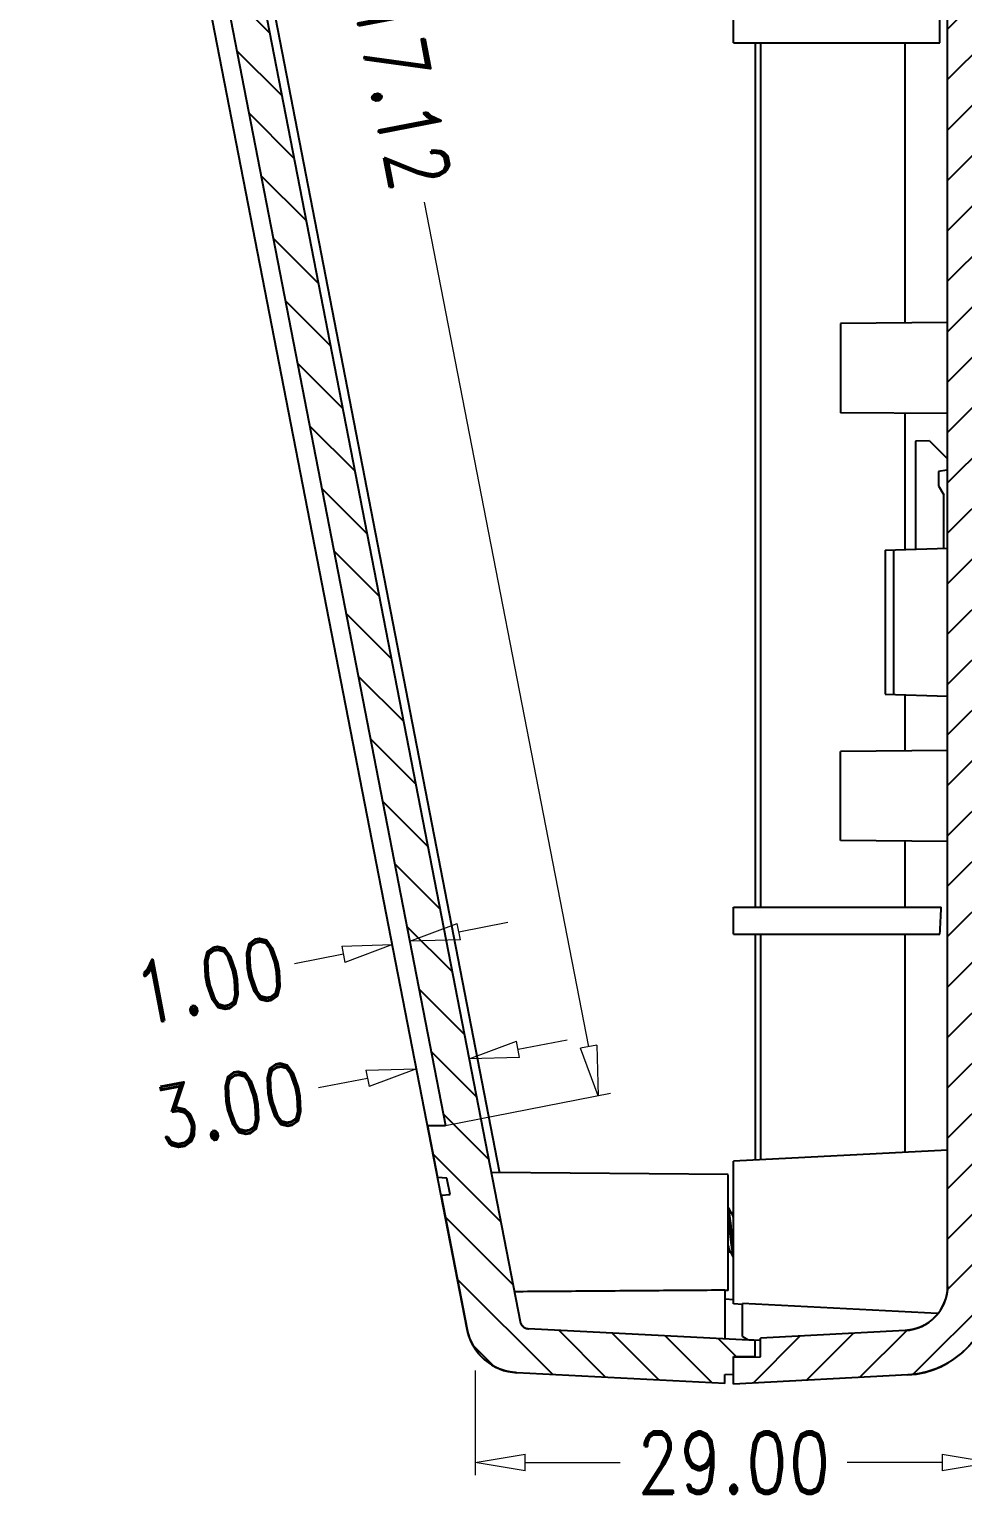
# Model space of a CAD drawing. Header units: millimetres. Extents: x 3559 to 4719, y 1270 to 1649.
# Drawn here: x 4328.2 to 4380.5, y 1407.6 to 1490.3 of the extents above; entities that cross this region are included whole.
import ezdxf

# ---------------------------------------------------------------- set-up
doc = ezdxf.new("R2010")
doc.units = ezdxf.units.MM
doc.layers.get('0').update_dxf_attribs({"linetype": 'CONTINUOUS'})
doc.layers.get('Defpoints').update_dxf_attribs({"linetype": 'CONTINUOUS'})
doc.layers.add('dim', color=3, linetype='CONTINUOUS', lineweight=9)
doc.styles.add('longtou', font='romand.shx', dxfattribs={"width": 0.8, "bigfont": 'fangsong.shx'})
doc.dimstyles.new('YanXiu', dxfattribs={"dimtxt": 2.5, "dimasz": 2.2, "dimexe": 1, "dimexo": 0, "dimgap": 0.66, "dimtad": 0, "dimzin": 0, "dimdsep": 46, "dimtxsty": 'longtou', "dimblk": 'CLOSEDBLANK', "dimcen": 0, "dimclrd": 3, "dimclre": 3, "dimclrt": 7, "dimadec": 0, "dimazin": 0, "dimtfac": 1, "dimtdec": 4, "dimtofl": 0, "dimtmove": 0, "dimatfit": 3, "dimldrblk": 'CLOSEDBLANK', "dimfxl": 0, "dimtolj": 1, "dimtzin": 0, "dimlwd": 0, "dimlwe": 0, "dimarcsym": 0})

# ---------------------------------------------------------------- blocks, each defined once
blk = doc.blocks.new('_ClosedBlank')
at = {"color": 0, "linetype": 'ByBlock', "lineweight": -2}
for p, q in [((-1, 0.167), (0, 0)), ((-1, 0.167), (-1, -0.167)), ((0, 0), (-1, -0.167))]:
    blk.add_line(p, q, dxfattribs=at)
blk = doc.blocks.new('*D71')
at = {"layer": 'Defpoints', "color": 0}
for p in [(4329.208, 1543.822), (4360.116, 1430.52), (4351.555, 1428.856)]:
    blk.add_point(p, dxfattribs=at)
at = {"layer": 'dim', "color": 3, "lineweight": 5}
for p, q in [((4329.208, 1543.822), (4338.456, 1545.619)), ((4338.303, 1542.737), (4347.512, 1495.365)), ((4359.582, 1433.269), (4350.374, 1480.641)), ((4351.555, 1428.856), (4360.803, 1430.654))]:
    blk.add_line(p, q, dxfattribs=at)
at = {"layer": 'dim', "color": 3, "lineweight": 5, "xscale": 2.8, "yscale": 2.8, "zscale": 2.8}
for p, rotation in [((4337.769, 1545.486), 100.9999999999931), ((4360.116, 1430.52), 280.9999999999931)]:
    blk.add_blockref('_ClosedBlank', p, dxfattribs=dict(at, rotation=rotation))
at = {"layer": 'dim', "color": 7, "insert": (4348.943, 1488.003), "char_height": 3.5, "attachment_point": 5, "rotation": 281, "style": 'longtou'}
blk.add_mtext('117.12', dxfattribs=at)
blk = doc.blocks.new('*D70')
at = {"layer": 'Defpoints', "color": 0}
for p in [(4349.366, 1434.876), (4352.311, 1435.449), (4349.922, 1432.021)]:
    blk.add_point(p, dxfattribs=at)
at = {"layer": 'dim', "color": 3, "lineweight": 5}
for p, q in [((4349.366, 1434.876), (4350.055, 1431.334)), ((4352.311, 1435.449), (4353, 1431.907)), ((4355.615, 1433.128), (4358.364, 1433.662)), ((4347.173, 1431.487), (4344.424, 1430.952))]:
    blk.add_line(p, q, dxfattribs=at)
at = {"layer": 'dim', "color": 3, "lineweight": 5, "xscale": 2.8, "yscale": 2.8, "zscale": 2.8}
for p, rotation in [((4352.866, 1432.593), 191.0000000000047), ((4349.922, 1432.021), 11.00000000000471)]:
    blk.add_blockref('_ClosedBlank', p, dxfattribs=dict(at, rotation=rotation))
at = {"layer": 'dim', "color": 7, "insert": (4339.484, 1429.992), "char_height": 3.5, "attachment_point": 5, "rotation": 11, "style": 'longtou'}
blk.add_mtext('3.00', dxfattribs=at)
blk = doc.blocks.new('*D69')
at = {"layer": 'Defpoints', "color": 0}
for p in [(4348.566, 1438.993), (4348.801, 1437.787), (4349.782, 1437.978)]:
    blk.add_point(p, dxfattribs=at)
at = {"layer": 'dim', "color": 3, "lineweight": 5}
for p, q in [((4349.782, 1437.978), (4349.414, 1439.87)), ((4352.297, 1439.718), (4355.045, 1440.252)), ((4348.801, 1437.787), (4348.433, 1439.679)), ((4345.818, 1438.458), (4343.069, 1437.924))]:
    blk.add_line(p, q, dxfattribs=at)
at = {"layer": 'dim', "color": 3, "lineweight": 5, "xscale": 2.8, "yscale": 2.8, "zscale": 2.8}
for p, rotation in [((4349.548, 1439.183), 190.9999999999976), ((4348.566, 1438.993), 10.99999999999759)]:
    blk.add_blockref('_ClosedBlank', p, dxfattribs=dict(at, rotation=rotation))
at = {"layer": 'dim', "color": 7, "insert": (4338.325, 1437.002), "char_height": 3.5, "attachment_point": 5, "rotation": 11, "style": 'longtou'}
blk.add_mtext('1.00', dxfattribs=at)
blk = doc.blocks.new('*D52')
at = {"layer": 'Defpoints', "color": 0}
for p in [(4382.211, 1419.843), (4353.211, 1415.098), (4382.211, 1409.935)]:
    blk.add_point(p, dxfattribs=at)
at = {"layer": 'dim', "color": 3, "lineweight": 5}
for p, q in [((4382.211, 1419.843), (4382.211, 1409.236)), ((4353.211, 1415.098), (4353.211, 1409.236)), ((4356.011, 1409.935), (4361.345, 1409.935)), ((4379.411, 1409.935), (4374.077, 1409.935))]:
    blk.add_line(p, q, dxfattribs=at)
at = {"layer": 'dim', "color": 3, "lineweight": 5, "xscale": 2.8, "yscale": 2.8, "zscale": 2.8, "rotation": 180}
blk.add_blockref('_ClosedBlank', (4353.211, 1409.935), dxfattribs=at)
at = {"layer": 'dim', "color": 3, "lineweight": 5, "xscale": 2.8, "yscale": 2.8, "zscale": 2.8}
blk.add_blockref('_ClosedBlank', (4382.211, 1409.935), dxfattribs=at)
at = {"layer": 'dim', "color": 7, "insert": (4367.711, 1409.935), "char_height": 3.5, "attachment_point": 5, "style": 'longtou'}
blk.add_mtext('29.00', dxfattribs=at)

msp = doc.modelspace()

# ---------------------------------------------------------------- hatches: boundary and pattern name
h = msp.add_hatch()
h.set_pattern_fill('DEFAULT__9', color=5, scale=2, angle=135, style=0)
h.set_pattern_definition([(135, (3411.6533, 1037.0707), (-1.4142136, -1.4142136), [])])
edge = h.paths.add_edge_path()
edge.add_line((4367.711, 1414.889), (4367.711, 1415.892))
edge.add_line((4367.711, 1415.892), (4368.911, 1415.913))
edge.add_line((4368.911, 1415.913), (4368.911, 1416.779))
edge.add_line((4368.911, 1416.779), (4356.197, 1417.445))
edge.add_spline(control_points=[(4355.732, 1417.849), (4355.778, 1417.615), (4355.958, 1417.458), (4356.197, 1417.445)], knot_values=[0, 0, 0, 0, 1, 1, 1, 1], degree=3, periodic=0)
edge.add_line((4355.732, 1417.849), (4330.867, 1545.77))
edge.add_spline(control_points=[(4330.867, 1545.77), (4330.763, 1546.305), (4330.711, 1546.847), (4330.711, 1547.392)], knot_values=[0, 0, 0, 0, 1, 1, 1, 1], degree=3, periodic=0)
edge.add_line((4330.711, 1547.392), (4330.711, 1555.972))
edge.add_spline(control_points=[(4330.711, 1555.972), (4330.711, 1556.165), (4330.811, 1556.329), (4330.983, 1556.417)], knot_values=[0, 0, 0, 0, 1, 1, 1, 1], degree=3, periodic=0)
edge.add_spline(control_points=[(4352.333, 1562.9), (4344.867, 1562.027), (4337.674, 1559.843), (4330.983, 1556.417)], knot_values=[0, 0, 0, 0, 1, 1, 1, 1], degree=3, periodic=0)
edge.add_spline(control_points=[(4353.32, 1562.966), (4352.99, 1562.961), (4352.661, 1562.939), (4352.333, 1562.9)], knot_values=[0, 0, 0, 0, 1, 1, 1, 1], degree=3, periodic=0)
edge.add_line((4353.32, 1562.966), (4359.211, 1563.069))
edge.add_line((4359.211, 1563.069), (4359.211, 1564.039))
edge.add_line((4359.211, 1564.039), (4358.211, 1564.039))
edge.add_line((4358.211, 1564.039), (4358.211, 1565.339))
edge.add_line((4358.211, 1565.339), (4359.211, 1565.339))
edge.add_line((4359.211, 1565.339), (4359.211, 1566.038))
edge.add_line((4359.211, 1566.038), (4358.709, 1566.238))
edge.add_line((4358.709, 1566.238), (4357.211, 1566.225))
edge.add_spline(control_points=[(4356.657, 1565.759), (4356.936, 1565.774), (4357.149, 1565.953), (4357.211, 1566.225)], knot_values=[0, 0, 0, 0, 1, 1, 1, 1], degree=3, periodic=0)
edge.add_line((4356.657, 1565.759), (4356.211, 1565.736))
edge.add_spline(control_points=[(4356.211, 1565.736), (4346.986, 1565.252), (4338.066, 1562.852), (4329.844, 1558.642)], knot_values=[0, 0, 0, 0, 1, 1, 1, 1], degree=3, periodic=0)
edge.add_spline(control_points=[(4328.211, 1555.972), (4328.211, 1557.128), (4328.814, 1558.115), (4329.844, 1558.642)], knot_values=[0, 0, 0, 0, 1, 1, 1, 1], degree=3, periodic=0)
edge.add_line((4328.211, 1555.972), (4328.211, 1547.839))
edge.add_line((4328.211, 1547.839), (4328.711, 1547.812))
edge.add_line((4328.711, 1547.812), (4328.711, 1546.865))
edge.add_line((4328.711, 1546.865), (4328.211, 1546.839))
edge.add_line((4328.211, 1546.839), (4328.211, 1544.675))
edge.add_spline(control_points=[(4328.246, 1543.839), (4328.223, 1544.117), (4328.211, 1544.396), (4328.211, 1544.675)], knot_values=[0, 0, 0, 0, 1, 1, 1, 1], degree=3, periodic=0)
edge.add_line((4328.246, 1543.839), (4329.208, 1543.822))
edge.add_line((4329.208, 1543.822), (4351.555, 1428.856))
edge.add_line((4351.555, 1428.856), (4350.54, 1428.839))
edge.add_line((4350.54, 1428.839), (4351.106, 1425.926))
edge.add_line((4351.106, 1425.926), (4351.621, 1425.899))
edge.add_line((4351.621, 1425.899), (4351.802, 1424.969))
edge.add_line((4351.802, 1424.969), (4351.297, 1424.942))
edge.add_line((4351.297, 1424.942), (4352.764, 1417.399))
edge.add_spline(control_points=[(4355.552, 1414.976), (4354.12, 1415.051), (4353.037, 1415.992), (4352.764, 1417.399)], knot_values=[0, 0, 0, 0, 1, 1, 1, 1], degree=3, periodic=0)
edge.add_line((4355.552, 1414.976), (4367.211, 1414.365))
edge.add_line((4367.211, 1414.365), (4367.211, 1414.88))
edge.add_line((4367.211, 1414.88), (4367.711, 1414.889))
h = msp.add_hatch()
h.set_pattern_fill('A', color=5, scale=2, angle=45, style=0)
h.set_pattern_definition([(45, (3411.6533, 1037.0707), (-1.4142136, 1.4142136), [])])
edge = h.paths.add_edge_path()
edge.add_line((4367.711, 1414.339), (4367.711, 1415.842))
edge.add_line((4367.711, 1415.842), (4369.211, 1415.868))
edge.add_line((4369.211, 1415.868), (4369.211, 1416.921))
edge.add_line((4369.211, 1416.921), (4377.342, 1417.347))
edge.add_spline(control_points=[(4379.711, 1419.843), (4379.711, 1418.439), (4378.744, 1417.42), (4377.342, 1417.347)], knot_values=[0, 0, 0, 0, 1, 1, 1, 1], degree=3, periodic=0)
edge.add_line((4379.711, 1419.843), (4379.711, 1560.834))
edge.add_spline(control_points=[(4379.711, 1560.834), (4379.711, 1561.69), (4379.306, 1562.445), (4378.592, 1562.918)], knot_values=[0, 0, 0, 0, 1, 1, 1, 1], degree=3, periodic=0)
edge.add_spline(control_points=[(4378.592, 1562.918), (4378.432, 1563.024), (4378.249, 1563.081), (4378.057, 1563.084)], knot_values=[0, 0, 0, 0, 1, 1, 1, 1], degree=3, periodic=0)
edge.add_line((4378.057, 1563.084), (4375.211, 1563.134))
edge.add_line((4375.211, 1563.134), (4375.211, 1564.039))
edge.add_line((4375.211, 1564.039), (4376.211, 1564.039))
edge.add_line((4376.211, 1564.039), (4376.211, 1565.339))
edge.add_line((4376.211, 1565.339), (4375.211, 1565.339))
edge.add_line((4375.211, 1565.339), (4375.211, 1566.069))
edge.add_line((4375.211, 1566.069), (4375.713, 1566.269))
edge.add_line((4375.713, 1566.269), (4377.211, 1566.256))
edge.add_spline(control_points=[(4377.211, 1566.256), (4377.275, 1566.004), (4377.472, 1565.834), (4377.73, 1565.807)], knot_values=[0, 0, 0, 0, 1, 1, 1, 1], degree=3, periodic=0)
edge.add_spline(control_points=[(4382.211, 1560.834), (4382.211, 1563.527), (4380.408, 1565.527), (4377.73, 1565.807)], knot_values=[0, 0, 0, 0, 1, 1, 1, 1], degree=3, periodic=0)
edge.add_line((4382.211, 1560.834), (4382.211, 1551.839))
edge.add_line((4382.211, 1551.839), (4381.711, 1551.83))
edge.add_line((4381.711, 1551.83), (4381.711, 1550.839))
edge.add_line((4381.711, 1550.839), (4382.411, 1550.826))
edge.add_line((4382.411, 1550.826), (4382.411, 1515.339))
edge.add_line((4382.411, 1515.339), (4381.911, 1515.336))
edge.add_line((4381.911, 1515.336), (4381.911, 1465.341))
edge.add_line((4381.911, 1465.341), (4382.411, 1465.339))
edge.add_line((4382.411, 1465.339), (4382.411, 1429.851))
edge.add_line((4382.411, 1429.851), (4381.711, 1429.839))
edge.add_line((4381.711, 1429.839), (4381.711, 1428.847))
edge.add_line((4381.711, 1428.847), (4382.211, 1428.839))
edge.add_line((4382.211, 1428.839), (4382.211, 1419.843))
edge.add_spline(control_points=[(4382.211, 1419.843), (4382.211, 1417.035), (4380.277, 1414.997), (4377.473, 1414.85)], knot_values=[0, 0, 0, 0, 1, 1, 1, 1], degree=3, periodic=0)
edge.add_line((4377.473, 1414.85), (4367.711, 1414.339))

# ---------------------------------------------------------------- linework, layer by layer
at = {"color": 7, "linetype": 'Continuous'}
for p, q in [((4379.711, 1419.843), (4379.711, 1560.834)), ((4379.711, 1419.843), (4379.711, 1560.834)), ((4330.867, 1545.77), (4355.732, 1417.849)), ((4330.867, 1545.77), (4355.732, 1417.849)), ((4331.332, 1545.904), (4354.566, 1426.292)), ((4329.208, 1543.822), (4351.555, 1428.856)), ((4329.208, 1543.822), (4351.555, 1428.856)), ((4352.764, 1417.399), (4328.395, 1542.767)), ((4367.711, 1489.589), (4367.711, 1491.089)), ((4367.711, 1489.589), (4379.279, 1489.589)), ((4368.911, 1489.589), (4368.911, 1441.089)), ((4369.211, 1489.589), (4369.211, 1441.089)), ((4377.342, 1473.87), (4377.342, 1489.589)), ((4379.711, 1473.891), (4373.711, 1473.839)), ((4373.711, 1473.839), (4373.711, 1468.839)), ((4379.711, 1468.786), (4373.711, 1468.839)), ((4377.342, 1461.161), (4377.342, 1468.807)), ((4378.691, 1467.263), (4377.911, 1467.236)), ((4377.911, 1467.236), (4377.911, 1461.181)), ((4378.691, 1467.263), (4379.711, 1466.243)), ((4379.663, 1465.623), (4379.211, 1465.543)), ((4379.211, 1465.543), (4379.211, 1464.743)), ((4379.211, 1464.743), (4379.511, 1464.224)), ((4379.511, 1461.246), (4379.511, 1464.224)), ((4376.211, 1461.122), (4379.711, 1461.244)), ((4376.211, 1461.122), (4376.211, 1453.055)), ((4376.693, 1453.038), (4376.693, 1461.139)), ((4376.211, 1453.055), (4379.711, 1452.933)), ((4377.342, 1449.87), (4377.342, 1453.016)), ((4379.711, 1449.891), (4373.711, 1449.839)), ((4373.711, 1444.839), (4373.711, 1449.839)), ((4379.711, 1444.786), (4373.711, 1444.839)), ((4377.342, 1441.089), (4377.342, 1444.807)), ((4367.711, 1439.589), (4367.711, 1441.089)), ((4367.711, 1441.089), (4379.352, 1441.089)), ((4367.711, 1439.589), (4379.286, 1439.589)), ((4368.911, 1439.589), (4368.911, 1426.901)), ((4369.211, 1439.589), (4369.211, 1426.917)), ((4377.342, 1427.343), (4377.342, 1439.589)), ((4350.54, 1428.839), (4351.555, 1428.856)), ((4350.54, 1428.839), (4351.555, 1428.856)), ((4350.54, 1428.839), (4351.106, 1425.926)), ((4379.711, 1427.467), (4367.711, 1426.839)), ((4367.711, 1418.839), (4367.711, 1426.839)), ((4351.621, 1425.899), (4351.106, 1425.926)), ((4351.621, 1425.899), (4351.106, 1425.926)), ((4351.802, 1424.969), (4351.621, 1425.899)), ((4351.802, 1424.969), (4351.621, 1425.899)), ((4367.411, 1426.089), (4354.115, 1426.205)), ((4354.566, 1426.292), (4354.584, 1426.2)), ((4367.411, 1419.59), (4367.411, 1426.087)), ((4351.297, 1424.942), (4351.802, 1424.969)), ((4351.297, 1424.942), (4351.802, 1424.969)), ((4351.297, 1424.942), (4352.764, 1417.399)), ((4367.711, 1423.939), (4367.59, 1423.939)), ((4367.51, 1422.85), (4367.508, 1422.866)), ((4367.514, 1422.815), (4367.51, 1422.85)), ((4367.612, 1422.827), (4367.608, 1422.866)), ((4367.531, 1421.739), (4367.411, 1421.739)), ((4367.211, 1419.625), (4367.211, 1416.868)), ((4367.411, 1419.589), (4367.211, 1419.587)), ((4367.211, 1419.118), (4367.716, 1419.092)), ((4368.211, 1418.812), (4367.711, 1418.839)), ((4368.211, 1417.01), (4368.211, 1418.858)), ((4379.146, 1418.293), (4368.211, 1418.858)), ((4368.911, 1416.779), (4356.197, 1417.445)), ((4368.911, 1416.779), (4356.197, 1417.445)), ((4368.211, 1417.01), (4368.497, 1416.845)), ((4368.497, 1416.845), (4369.211, 1416.807)), ((4368.911, 1415.913), (4368.911, 1416.823)), ((4368.911, 1415.913), (4368.911, 1416.779)), ((4377.342, 1417.347), (4369.211, 1416.921)), ((4377.342, 1417.347), (4369.211, 1416.921)), ((4369.211, 1415.868), (4369.211, 1416.921)), ((4369.211, 1415.868), (4369.211, 1416.921)), ((4367.711, 1415.892), (4368.911, 1415.913)), ((4367.711, 1415.892), (4368.911, 1415.913)), ((4367.711, 1414.339), (4367.711, 1415.892)), ((4367.711, 1414.889), (4367.711, 1415.892)), ((4367.711, 1415.842), (4369.211, 1415.868)), ((4367.711, 1415.842), (4369.211, 1415.868)), ((4367.711, 1414.339), (4367.711, 1415.842)), ((4367.211, 1414.365), (4355.552, 1414.976)), ((4367.211, 1414.365), (4355.552, 1414.976)), ((4367.211, 1414.88), (4367.711, 1414.889)), ((4367.211, 1414.88), (4367.711, 1414.889)), ((4367.211, 1414.365), (4367.211, 1414.88)), ((4367.211, 1414.365), (4367.211, 1414.88)), ((4377.473, 1414.85), (4367.711, 1414.339)), ((4377.473, 1414.85), (4367.711, 1414.339))]:
    msp.add_line(p, q, dxfattribs=at)
for points in [[(4367.614, 1423.899), (4367.454, 1424.168), (4367.411, 1424.241)], [(4367.508, 1421.778), (4367.672, 1421.502), (4367.711, 1421.436)]]:
    msp.add_lwpolyline(points, dxfattribs=at)
for centre, radius, start, end in [((4379.611, 1465.919), 0.3, 279.98925, 289.93953), ((4136.224, 1451.15), 243.337, 357.27667, 357.6302), ((4377.211, 1419.843), 2.5, 273, 0), ((4377.211, 1419.843), 5, 273, 0), ((4356.223, 1417.945), 0.5, 191, 267), ((4355.709, 1417.972), 3, 191, 267)]:
    msp.add_arc(centre, radius, start, end, dxfattribs=at)
for points, start_tangent, end_tangent in [([(4379.279, 1489.589), (4379.28, 1490.089), (4379.28, 1490.589), (4379.279, 1491.089)], (0.000711, 1), (-0.000711, 1)), ([(4367.608, 1422.866), (4367.572, 1423.167), (4367.537, 1423.455), (4367.501, 1423.717), (4367.466, 1423.944), (4367.43, 1424.125), (4367.411, 1424.196)], (-0.115861, 0.993265), (-0.274727, 0.961522)), ([(4367.508, 1422.866), (4367.472, 1423.167), (4367.437, 1423.455), (4367.411, 1423.646)], (-0.115861, 0.993265), (-0.137757, 0.990466)), ([(4367.712, 1423.583), (4367.695, 1423.656), (4367.658, 1423.792), (4367.621, 1423.887), (4367.615, 1423.899)], (-0.211721, 0.97733), (-0.451783, 0.892128)), ([(4367.711, 1421.479), (4367.685, 1421.581), (4367.65, 1421.771), (4367.614, 1422.005), (4367.579, 1422.273), (4367.543, 1422.564), (4367.514, 1422.815)], (-0.252814, 0.967515), (-0.115869, 0.993265)), ([(4367.711, 1422.029), (4367.679, 1422.273), (4367.643, 1422.564), (4367.612, 1422.827)], (-0.13852, 0.99036), (-0.115854, 0.993266)), ([(4367.41, 1422.094), (4367.428, 1422.016), (4367.465, 1421.882), (4367.502, 1421.789), (4367.507, 1421.778)], (0.211751, -0.977324), (0.453167, -0.891426)), ([(4355.404, 1419.538), (4359.351, 1419.567), (4363.287, 1419.596), (4367.211, 1419.625)], (0.999974, 0.007277), (0.999972, 0.007474)), ([(4379.711, 1419.843), (4379.711, 1419.816), (4379.71, 1419.789), (4379.71, 1419.762), (4379.709, 1419.735), (4379.707, 1419.707), (4379.706, 1419.68), (4379.704, 1419.652), (4379.701, 1419.625), (4379.699, 1419.597), (4379.696, 1419.569), (4379.693, 1419.541), (4379.689, 1419.514), (4379.685, 1419.486), (4379.681, 1419.457), (4379.676, 1419.429), (4379.672, 1419.401), (4379.666, 1419.373), (4379.661, 1419.345), (4379.655, 1419.317), (4379.649, 1419.288), (4379.642, 1419.26), (4379.635, 1419.232), (4379.628, 1419.204), (4379.62, 1419.175), (4379.612, 1419.147), (4379.604, 1419.119), (4379.595, 1419.09), (4379.586, 1419.062), (4379.576, 1419.034), (4379.567, 1419.006), (4379.556, 1418.978), (4379.546, 1418.95), (4379.535, 1418.922), (4379.524, 1418.894), (4379.512, 1418.866), (4379.5, 1418.838), (4379.488, 1418.811), (4379.475, 1418.783), (4379.462, 1418.756), (4379.449, 1418.728), (4379.435, 1418.701), (4379.421, 1418.674), (4379.406, 1418.647), (4379.391, 1418.62), (4379.376, 1418.594), (4379.361, 1418.567), (4379.345, 1418.541), (4379.329, 1418.514), (4379.312, 1418.488), (4379.295, 1418.463), (4379.278, 1418.437), (4379.26, 1418.411), (4379.242, 1418.386), (4379.224, 1418.361), (4379.205, 1418.336), (4379.187, 1418.311), (4379.167, 1418.287), (4379.148, 1418.263), (4379.128, 1418.239), (4379.108, 1418.215), (4379.087, 1418.191), (4379.067, 1418.168), (4379.046, 1418.145), (4379.024, 1418.122), (4379.003, 1418.1), (4378.981, 1418.078), (4378.959, 1418.056), (4378.936, 1418.034), (4378.914, 1418.013), (4378.891, 1417.992), (4378.868, 1417.971), (4378.844, 1417.95), (4378.82, 1417.93), (4378.797, 1417.91), (4378.772, 1417.891), (4378.748, 1417.872), (4378.724, 1417.853), (4378.699, 1417.834), (4378.674, 1417.816), (4378.649, 1417.798), (4378.623, 1417.781), (4378.598, 1417.763), (4378.572, 1417.746), (4378.546, 1417.73), (4378.52, 1417.714), (4378.494, 1417.698), (4378.468, 1417.682), (4378.441, 1417.667), (4378.415, 1417.652), (4378.388, 1417.638), (4378.361, 1417.624), (4378.334, 1417.61), (4378.307, 1417.596), (4378.28, 1417.583), (4378.253, 1417.571), (4378.225, 1417.558), (4378.198, 1417.546), (4378.17, 1417.535), (4378.143, 1417.523), (4378.115, 1417.512), (4378.087, 1417.502), (4378.06, 1417.492), (4378.032, 1417.482), (4378.004, 1417.472), (4377.976, 1417.463), (4377.948, 1417.454), (4377.92, 1417.446), (4377.893, 1417.438), (4377.865, 1417.43), (4377.837, 1417.423), (4377.809, 1417.416), (4377.781, 1417.409), (4377.753, 1417.403), (4377.725, 1417.397), (4377.698, 1417.391), (4377.67, 1417.386), (4377.642, 1417.381), (4377.615, 1417.376), (4377.587, 1417.372), (4377.559, 1417.368), (4377.532, 1417.364), (4377.505, 1417.361), (4377.477, 1417.357), (4377.45, 1417.355), (4377.423, 1417.352), (4377.396, 1417.35), (4377.369, 1417.348), (4377.342, 1417.347)], (0, -1), (-0.99863, -0.052336)), ([(4382.211, 1419.843), (4382.211, 1419.789), (4382.21, 1419.735), (4382.208, 1419.681), (4382.206, 1419.626), (4382.204, 1419.572), (4382.2, 1419.517), (4382.196, 1419.462), (4382.192, 1419.406), (4382.187, 1419.351), (4382.181, 1419.295), (4382.174, 1419.24), (4382.167, 1419.184), (4382.159, 1419.128), (4382.151, 1419.072), (4382.142, 1419.016), (4382.132, 1418.959), (4382.122, 1418.903), (4382.111, 1418.846), (4382.099, 1418.79), (4382.086, 1418.733), (4382.073, 1418.677), (4382.059, 1418.62), (4382.044, 1418.564), (4382.029, 1418.507), (4382.013, 1418.451), (4381.996, 1418.394), (4381.979, 1418.338), (4381.961, 1418.281), (4381.942, 1418.225), (4381.922, 1418.169), (4381.902, 1418.113), (4381.881, 1418.057), (4381.859, 1418.001), (4381.836, 1417.945), (4381.813, 1417.889), (4381.789, 1417.834), (4381.765, 1417.778), (4381.739, 1417.723), (4381.713, 1417.668), (4381.686, 1417.614), (4381.659, 1417.559), (4381.63, 1417.505), (4381.602, 1417.451), (4381.572, 1417.397), (4381.541, 1417.344), (4381.51, 1417.291), (4381.479, 1417.238), (4381.446, 1417.186), (4381.413, 1417.134), (4381.379, 1417.082), (4381.345, 1417.03), (4381.309, 1416.979), (4381.274, 1416.929), (4381.237, 1416.879), (4381.2, 1416.829), (4381.162, 1416.779), (4381.124, 1416.73), (4381.085, 1416.682), (4381.045, 1416.634), (4381.005, 1416.587), (4380.964, 1416.539), (4380.922, 1416.493), (4380.88, 1416.447), (4380.838, 1416.401), (4380.795, 1416.357), (4380.751, 1416.312), (4380.707, 1416.268), (4380.662, 1416.225), (4380.616, 1416.182), (4380.571, 1416.14), (4380.524, 1416.099), (4380.477, 1416.058), (4380.43, 1416.017), (4380.382, 1415.978), (4380.334, 1415.939), (4380.285, 1415.9), (4380.236, 1415.862), (4380.187, 1415.825), (4380.137, 1415.789), (4380.087, 1415.753), (4380.036, 1415.718), (4379.985, 1415.683), (4379.933, 1415.649), (4379.882, 1415.616), (4379.83, 1415.584), (4379.777, 1415.552), (4379.725, 1415.521), (4379.672, 1415.491), (4379.618, 1415.461), (4379.565, 1415.432), (4379.511, 1415.404), (4379.457, 1415.376), (4379.403, 1415.349), (4379.349, 1415.323), (4379.294, 1415.298), (4379.24, 1415.273), (4379.185, 1415.249), (4379.13, 1415.226), (4379.075, 1415.204), (4379.019, 1415.182), (4378.964, 1415.161), (4378.908, 1415.14), (4378.853, 1415.121), (4378.797, 1415.102), (4378.742, 1415.083), (4378.686, 1415.066), (4378.63, 1415.049), (4378.574, 1415.033), (4378.519, 1415.017), (4378.463, 1415.002), (4378.407, 1414.988), (4378.351, 1414.975), (4378.296, 1414.962), (4378.24, 1414.95), (4378.184, 1414.939), (4378.129, 1414.928), (4378.073, 1414.918), (4378.018, 1414.909), (4377.963, 1414.9), (4377.908, 1414.892), (4377.853, 1414.885), (4377.798, 1414.878), (4377.743, 1414.872), (4377.689, 1414.866), (4377.635, 1414.861), (4377.58, 1414.857), (4377.526, 1414.853), (4377.473, 1414.85)], (0, -1), (-0.99863, -0.052336)), ([(4355.732, 1417.849), (4355.734, 1417.84), (4355.736, 1417.83), (4355.739, 1417.821), (4355.741, 1417.811), (4355.744, 1417.802), (4355.747, 1417.792), (4355.75, 1417.783), (4355.753, 1417.773), (4355.757, 1417.764), (4355.761, 1417.754), (4355.765, 1417.745), (4355.769, 1417.736), (4355.773, 1417.726), (4355.778, 1417.717), (4355.783, 1417.708), (4355.788, 1417.699), (4355.793, 1417.69), (4355.799, 1417.681), (4355.804, 1417.672), (4355.81, 1417.663), (4355.816, 1417.654), (4355.822, 1417.646), (4355.829, 1417.637), (4355.835, 1417.629), (4355.842, 1417.621), (4355.849, 1417.613), (4355.857, 1417.605), (4355.864, 1417.597), (4355.871, 1417.589), (4355.879, 1417.582), (4355.887, 1417.574), (4355.895, 1417.567), (4355.903, 1417.56), (4355.912, 1417.554), (4355.92, 1417.547), (4355.929, 1417.541), (4355.938, 1417.534), (4355.946, 1417.528), (4355.955, 1417.522), (4355.964, 1417.517), (4355.974, 1417.511), (4355.983, 1417.506), (4355.992, 1417.501), (4356.002, 1417.496), (4356.011, 1417.492), (4356.021, 1417.487), (4356.031, 1417.483), (4356.04, 1417.479), (4356.05, 1417.476), (4356.06, 1417.472), (4356.07, 1417.469), (4356.079, 1417.466), (4356.089, 1417.463), (4356.099, 1417.46), (4356.109, 1417.458), (4356.119, 1417.456), (4356.129, 1417.454), (4356.139, 1417.452), (4356.148, 1417.45), (4356.158, 1417.449), (4356.168, 1417.448), (4356.178, 1417.447), (4356.187, 1417.446), (4356.197, 1417.445)], (0.190809, -0.981627), (0.99863, -0.052336)), ([(4355.552, 1414.976), (4355.523, 1414.977), (4355.494, 1414.979), (4355.465, 1414.982), (4355.436, 1414.984), (4355.407, 1414.987), (4355.377, 1414.99), (4355.348, 1414.993), (4355.319, 1414.997), (4355.289, 1415.001), (4355.26, 1415.005), (4355.231, 1415.01), (4355.201, 1415.015), (4355.171, 1415.02), (4355.142, 1415.026), (4355.112, 1415.031), (4355.083, 1415.038), (4355.053, 1415.044), (4355.024, 1415.051), (4354.994, 1415.058), (4354.964, 1415.065), (4354.935, 1415.073), (4354.905, 1415.081), (4354.876, 1415.09), (4354.846, 1415.098), (4354.816, 1415.107), (4354.787, 1415.117), (4354.757, 1415.126), (4354.728, 1415.136), (4354.699, 1415.147), (4354.669, 1415.157), (4354.64, 1415.168), (4354.611, 1415.18), (4354.582, 1415.191), (4354.553, 1415.203), (4354.524, 1415.216), (4354.495, 1415.228), (4354.466, 1415.241), (4354.437, 1415.254), (4354.409, 1415.268), (4354.38, 1415.282), (4354.352, 1415.296), (4354.323, 1415.311), (4354.295, 1415.325), (4354.267, 1415.341), (4354.239, 1415.356), (4354.211, 1415.372), (4354.184, 1415.388), (4354.156, 1415.404), (4354.129, 1415.421), (4354.102, 1415.438), (4354.075, 1415.456), (4354.048, 1415.473), (4354.021, 1415.491), (4353.995, 1415.509), (4353.968, 1415.528), (4353.942, 1415.547), (4353.916, 1415.566), (4353.891, 1415.585), (4353.865, 1415.605), (4353.84, 1415.625), (4353.814, 1415.645), (4353.79, 1415.666), (4353.765, 1415.686), (4353.74, 1415.708), (4353.716, 1415.729), (4353.692, 1415.75), (4353.668, 1415.772), (4353.645, 1415.794), (4353.622, 1415.817), (4353.598, 1415.839), (4353.576, 1415.862), (4353.553, 1415.885), (4353.531, 1415.908), (4353.509, 1415.932), (4353.487, 1415.955), (4353.466, 1415.979), (4353.444, 1416.004), (4353.423, 1416.028), (4353.403, 1416.052), (4353.382, 1416.077), (4353.362, 1416.102), (4353.343, 1416.127), (4353.323, 1416.153), (4353.304, 1416.178), (4353.285, 1416.204), (4353.266, 1416.23), (4353.248, 1416.256), (4353.23, 1416.282), (4353.212, 1416.308), (4353.195, 1416.334), (4353.178, 1416.361), (4353.161, 1416.388), (4353.144, 1416.415), (4353.128, 1416.442), (4353.112, 1416.469), (4353.097, 1416.496), (4353.081, 1416.523), (4353.066, 1416.551), (4353.052, 1416.578), (4353.037, 1416.606), (4353.023, 1416.634), (4353.01, 1416.662), (4352.996, 1416.69), (4352.983, 1416.718), (4352.971, 1416.746), (4352.958, 1416.774), (4352.946, 1416.802), (4352.934, 1416.83), (4352.923, 1416.858), (4352.912, 1416.887), (4352.901, 1416.915), (4352.89, 1416.944), (4352.88, 1416.972), (4352.87, 1417.001), (4352.86, 1417.029), (4352.851, 1417.058), (4352.842, 1417.086), (4352.834, 1417.115), (4352.825, 1417.143), (4352.817, 1417.172), (4352.809, 1417.2), (4352.802, 1417.229), (4352.795, 1417.257), (4352.788, 1417.286), (4352.782, 1417.314), (4352.775, 1417.342), (4352.769, 1417.371), (4352.764, 1417.399)], (-0.99863, 0.052336), (-0.190809, 0.981627))]:
    msp.add_spline(points, degree=3, dxfattribs=dict(at, start_tangent=start_tangent, end_tangent=end_tangent))

# ---------------------------------------------------------------- dimensions: what is measured, and where the dimension line sits
at = {"layer": 'dim'}
for base, p1, p2, picture, middle in [((4360.116, 1430.52), (4329.208, 1543.822), (4351.555, 1428.856), '*D71', (4348.943, 1488.003)), ((4348.566, 1438.993), (4349.782, 1437.978), (4348.801, 1437.787), '*D69', (4338.325, 1437.002)), ((4349.9215, 1432.0209), (4352.3114, 1435.4486), (4349.3665, 1434.8762), '*D70', (4339.4839, 1429.992)), ((4382.211, 1409.935), (4353.211, 1415.098), (4382.211, 1419.843), '*D52', (4367.711, 1409.935))]:
    dim = msp.add_linear_dim(base=base, p1=p1, p2=p2, dimstyle='YanXiu', override={"dimtxt": 3.5, "dimasz": 2.8, "dimexe": 0.69965, "dimgap": 0.69965}, dxfattribs=at)
    dim.commit()
    dim.dimension.update_dxf_attribs({"geometry": picture, "text_midpoint": middle, "dimtype": 160})

doc.saveas('drawing.dxf')
